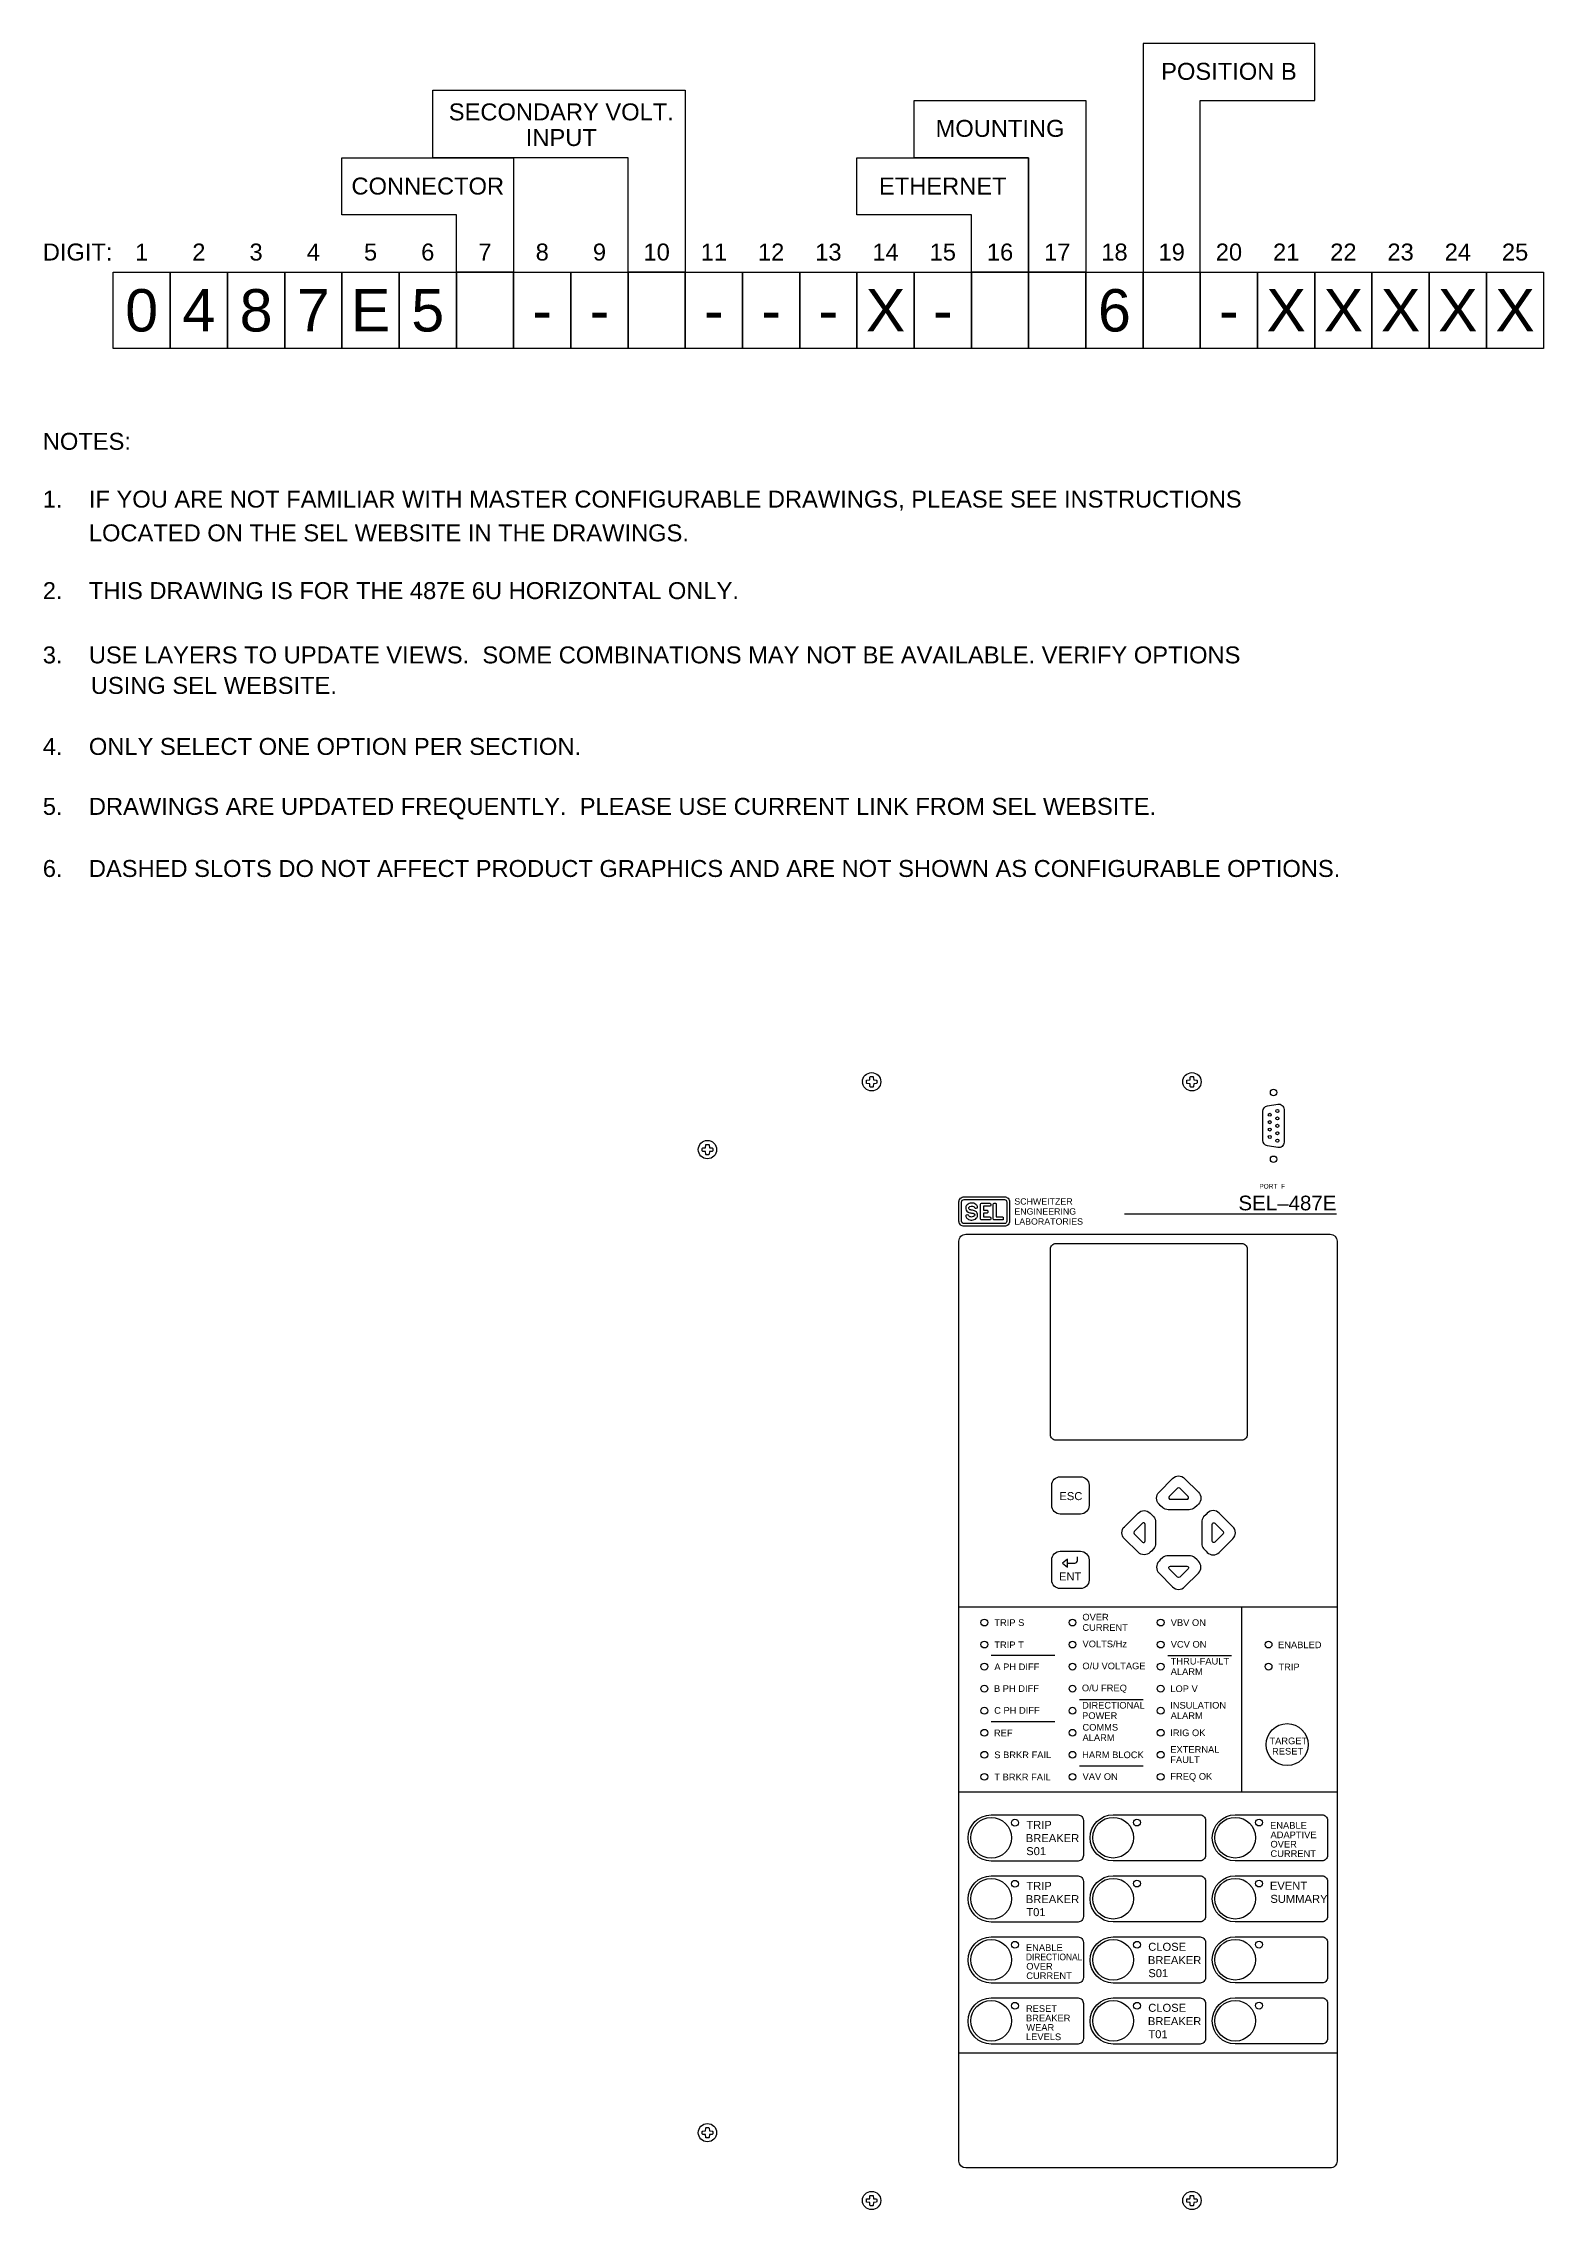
# Model space of a CAD drawing. Header units: inches. Extents: x 0.5 to 47.5, y 0.5 to 35.3.
# Drawn here: x 0.51 to 22.63, y 3.4 to 35.35 of the extents above; entities that cross this region are included whole.
import ezdxf
from ezdxf.enums import TextEntityAlignment as Align

# ---------------------------------------------------------------- set-up
doc = ezdxf.new("R2010")
doc.units = ezdxf.units.IN
doc.header["$MEASUREMENT"] = 0
doc.layers.add('5.0_____[DWG]', color=7, linetype='Continuous')
doc.styles.add('Arial', font='arial.ttf')

msp = doc.modelspace()

# ---------------------------------------------------------------- linework, layer by layer
at = {"layer": '5.0_____[DWG]'}
for points in [[(17.567, 34.503), (19.254, 34.503), (19.254, 35.347), (16.723, 35.347), (16.723, 31.972), (17.567, 31.972), (17.567, 34.503)], [(9.13, 33.66), (6.25, 33.66), (6.25, 34.656), (9.973, 34.656), (9.973, 31.972), (9.129, 31.972), (9.13, 33.66)], [(15.036, 33.66), (13.348, 33.66), (13.348, 34.503), (15.879, 34.503), (15.879, 31.972), (15.036, 31.972), (15.036, 33.66)], [(6.598, 32.816), (4.911, 32.816), (4.911, 33.66), (7.442, 33.66), (7.442, 31.972), (6.598, 31.972), (6.598, 32.816)], [(14.192, 32.816), (12.504, 32.816), (12.504, 33.66), (15.036, 33.66), (15.036, 31.972), (14.192, 31.972), (14.192, 32.816)], [(15.611, 12.99), (15.536, 12.932), (15.611, 12.873)]]:
    msp.add_lwpolyline(points, close=True, dxfattribs=at)
for points in [[(2.379, 30.847), (1.536, 30.847), (1.536, 31.972), (2.379, 31.972), (2.379, 30.847)], [(3.223, 30.847), (2.379, 30.847), (2.379, 31.972), (3.223, 31.972), (3.223, 30.847)], [(4.067, 30.847), (3.223, 30.847), (3.223, 31.972), (4.067, 31.972), (4.067, 30.847)], [(4.911, 30.847), (4.067, 30.847), (4.067, 31.972), (4.911, 31.972), (4.911, 30.847)], [(5.754, 30.847), (4.911, 30.847), (4.911, 31.972), (5.754, 31.972), (5.754, 30.847)], [(6.598, 30.847), (5.754, 30.847), (5.754, 31.972), (6.598, 31.972), (6.598, 30.847)], [(7.442, 30.847), (6.598, 30.847), (6.598, 31.972), (7.442, 31.972), (7.442, 30.847)], [(8.286, 30.847), (7.442, 30.847), (7.442, 31.972), (8.286, 31.972), (8.286, 30.847)], [(9.129, 30.847), (8.286, 30.847), (8.286, 31.972), (9.129, 31.972), (9.129, 30.847)], [(9.973, 30.847), (9.129, 30.847), (9.129, 31.972), (9.973, 31.972), (9.973, 30.847)], [(10.817, 30.847), (9.973, 30.847), (9.973, 31.972), (10.817, 31.972), (10.817, 30.847)], [(11.661, 30.847), (10.817, 30.847), (10.817, 31.972), (11.661, 31.972), (11.661, 30.847)], [(12.504, 30.847), (11.661, 30.847), (11.661, 31.972), (12.504, 31.972), (12.504, 30.847)], [(13.348, 30.847), (12.504, 30.847), (12.504, 31.972), (13.348, 31.972), (13.348, 30.847)], [(14.192, 30.847), (13.348, 30.847), (13.348, 31.972), (14.192, 31.972), (14.192, 30.847)], [(15.036, 30.847), (14.192, 30.847), (14.192, 31.972), (15.036, 31.972), (15.036, 30.847)], [(15.879, 30.847), (15.036, 30.847), (15.036, 31.972), (15.879, 31.972), (15.879, 30.847)], [(16.723, 30.847), (15.879, 30.847), (15.879, 31.972), (16.723, 31.972), (16.723, 30.847)], [(17.567, 30.847), (16.723, 30.847), (16.723, 31.972), (17.567, 31.972), (17.567, 30.847)], [(18.411, 30.847), (17.567, 30.847), (17.567, 31.972), (18.411, 31.972), (18.411, 30.847)], [(19.254, 30.847), (18.411, 30.847), (18.411, 31.972), (19.254, 31.972), (19.254, 30.847)], [(20.098, 30.847), (19.254, 30.847), (19.254, 31.972), (20.098, 31.972), (20.098, 30.847)], [(20.942, 30.847), (20.098, 30.847), (20.098, 31.972), (20.942, 31.972), (20.942, 30.847)], [(21.786, 30.847), (20.942, 30.847), (20.942, 31.972), (21.786, 31.972), (21.786, 30.847)], [(22.629, 30.847), (21.786, 30.847), (21.786, 31.972), (22.629, 31.972), (22.629, 30.847)], [(15.422, 11.568), (14.484, 11.568)], [(17.089, 11.568), (18.027, 11.568)], [(15.788, 10.918), (16.726, 10.918)], [(15.422, 10.593), (14.484, 10.593)], [(15.788, 9.943), (16.726, 9.943)]]:
    msp.add_lwpolyline(points, dxfattribs=at)
for points in [[(12.797, 20.014, -0.391794), (12.788, 20.005), (12.749, 20.003, 0.399739), (12.748, 20.002), (12.745, 19.962, -0.391859), (12.737, 19.954), (12.703, 19.954, -0.391764), (12.695, 19.962), (12.693, 20.002, 0.399816), (12.692, 20.003), (12.652, 20.005, -0.391825), (12.644, 20.014), (12.644, 20.031), (12.644, 20.048, -0.391806), (12.652, 20.056), (12.692, 20.058, 0.399638), (12.693, 20.059), (12.695, 20.099, -0.391814), (12.703, 20.107), (12.737, 20.107, -0.39186), (12.745, 20.099), (12.748, 20.059, 0.399739), (12.749, 20.058), (12.788, 20.056, -0.391769), (12.797, 20.048), (12.797, 20.031), (12.797, 20.014)], [(17.519, 20.014, -0.391794), (17.511, 20.005), (17.471, 20.003, 0.399739), (17.47, 20.002), (17.468, 19.962, -0.391859), (17.46, 19.954), (17.426, 19.954, -0.391764), (17.417, 19.962), (17.415, 20.002, 0.399816), (17.414, 20.003), (17.374, 20.005, -0.391825), (17.366, 20.014), (17.366, 20.031), (17.366, 20.048, -0.391806), (17.374, 20.056), (17.414, 20.058, 0.399638), (17.415, 20.059), (17.417, 20.099, -0.391814), (17.426, 20.107), (17.46, 20.107, -0.39186), (17.468, 20.099), (17.47, 20.059, 0.399739), (17.471, 20.058), (17.511, 20.056, -0.391769), (17.519, 20.048), (17.519, 20.031), (17.519, 20.014)], [(10.377, 19.014, -0.391794), (10.368, 19.005), (10.329, 19.003, 0.399739), (10.328, 19.002), (10.325, 18.962, -0.391859), (10.317, 18.954), (10.283, 18.954, -0.391764), (10.275, 18.962), (10.273, 19.002, 0.399816), (10.272, 19.003), (10.232, 19.005, -0.391825), (10.224, 19.014), (10.224, 19.031), (10.224, 19.048, -0.391806), (10.232, 19.056), (10.272, 19.058, 0.399638), (10.273, 19.059), (10.275, 19.099, -0.391814), (10.283, 19.107), (10.317, 19.107, -0.39186), (10.325, 19.099), (10.328, 19.059, 0.399739), (10.329, 19.058), (10.368, 19.056, -0.391769), (10.377, 19.048), (10.377, 19.031), (10.377, 19.014)], [(15.611, 12.932), (15.719, 12.932, 0.414214), (15.754, 12.967), (15.754, 13.024)], [(10.377, 4.514, -0.391794), (10.368, 4.505), (10.329, 4.503, 0.399739), (10.328, 4.502), (10.325, 4.462, -0.391859), (10.317, 4.454), (10.283, 4.454, -0.391764), (10.275, 4.462), (10.273, 4.502, 0.399816), (10.272, 4.503), (10.232, 4.505, -0.391825), (10.224, 4.514), (10.224, 4.531), (10.224, 4.548, -0.391806), (10.232, 4.556), (10.272, 4.558, 0.399638), (10.273, 4.559), (10.275, 4.599, -0.391814), (10.283, 4.607), (10.317, 4.607, -0.39186), (10.325, 4.599), (10.328, 4.559, 0.399739), (10.329, 4.558), (10.368, 4.556, -0.391769), (10.377, 4.548), (10.377, 4.531), (10.377, 4.514)], [(12.797, 3.514, -0.391794), (12.788, 3.505), (12.749, 3.503, 0.399739), (12.748, 3.502), (12.745, 3.462, -0.391859), (12.737, 3.454), (12.703, 3.454, -0.391764), (12.695, 3.462), (12.693, 3.502, 0.399816), (12.692, 3.503), (12.652, 3.505, -0.391825), (12.644, 3.514), (12.644, 3.531), (12.644, 3.548, -0.391806), (12.652, 3.556), (12.692, 3.558, 0.399638), (12.693, 3.559), (12.695, 3.599, -0.391814), (12.703, 3.607), (12.737, 3.607, -0.39186), (12.745, 3.599), (12.748, 3.559, 0.399739), (12.749, 3.558), (12.788, 3.556, -0.391769), (12.797, 3.548), (12.797, 3.531), (12.797, 3.514)], [(17.519, 3.514, -0.391794), (17.511, 3.505), (17.471, 3.503, 0.399739), (17.47, 3.502), (17.468, 3.462, -0.391859), (17.46, 3.454), (17.426, 3.454, -0.391764), (17.417, 3.462), (17.415, 3.502, 0.399816), (17.414, 3.503), (17.374, 3.505, -0.391825), (17.366, 3.514), (17.366, 3.531), (17.366, 3.548, -0.391806), (17.374, 3.556), (17.414, 3.558, 0.399638), (17.415, 3.559), (17.417, 3.599, -0.391814), (17.426, 3.607), (17.46, 3.607, -0.39186), (17.468, 3.599), (17.47, 3.559, 0.399739), (17.471, 3.558), (17.511, 3.556, -0.391769), (17.519, 3.548), (17.519, 3.531), (17.519, 3.514)]]:
    msp.add_lwpolyline(points, format="xyb", dxfattribs=at)
for points in [[(18.802, 19.623), (18.802, 19.139, -0.46318), (18.71, 19.061), (18.556, 19.088, -0.363045), (18.491, 19.166), (18.491, 19.596, -0.360245), (18.556, 19.674), (18.71, 19.701, -0.463312)], [(14.754, 17.976, -0.414214), (14.679, 17.901), (14.083, 17.901, -0.414214), (14.008, 17.976), (14.008, 18.259, -0.414214), (14.083, 18.334), (14.679, 18.334, -0.414214), (14.754, 18.259)], [(14.714, 17.976, -0.414214), (14.679, 17.94), (14.083, 17.94, -0.414214), (14.048, 17.976), (14.048, 18.259, -0.414214), (14.083, 18.295), (14.679, 18.295, -0.414214), (14.714, 18.259)], [(14.192, 18.242, 0.192116), (14.128, 18.217, 0.12608), (14.108, 18.179, 0.336344), (14.144, 18.109, 0.087668), (14.195, 18.095, -0.022201), (14.211, 18.093, -0.039737), (14.221, 18.089, -0.23043), (14.24, 18.071, -0.182747), (14.238, 18.056, -0.221111), (14.204, 18.037, -0.058363), (14.183, 18.037, -0.13415), (14.16, 18.048, 0.006668), (14.148, 18.063, 0.085557), (14.145, 18.065, 0.231613), (14.115, 18.063, 0.170757), (14.11, 18.055, 0.118457), (14.111, 18.043, 0.153081), (14.137, 18.01, 0.186266), (14.2, 17.992, 0.192116), (14.264, 18.017, 0.12608), (14.284, 18.055, 0.336344), (14.248, 18.124, 0.087668), (14.197, 18.139, -0.022201), (14.182, 18.141, -0.039737), (14.171, 18.144, -0.23043), (14.152, 18.163, -0.182747), (14.154, 18.177, -0.221111), (14.188, 18.196, -0.058363), (14.209, 18.197, -0.13415), (14.232, 18.186, 0.006668), (14.244, 18.171, 0.085557), (14.247, 18.169, 0.231613), (14.277, 18.171, 0.170757), (14.282, 18.178, 0.118457), (14.281, 18.191, 0.153081), (14.255, 18.223, 0.186266)], [(14.371, 18.094), (14.371, 18.037), (14.464, 18.037, -0.424366), (14.476, 18.026), (14.476, 18.005, -0.404134), (14.464, 17.994), (14.34, 17.994, -0.432614), (14.328, 18.006), (14.328, 18.226, -0.396049), (14.34, 18.239), (14.464, 18.239, -0.424366), (14.476, 18.227), (14.476, 18.207, -0.404134), (14.464, 18.195), (14.371, 18.195), (14.371, 18.138), (14.425, 18.138, -0.353971), (14.434, 18.128), (14.434, 18.128), (14.434, 18.104, -0.353971), (14.425, 18.094)], [(14.526, 18.239), (14.548, 18.239, -0.432614), (14.559, 18.226), (14.559, 18.037), (14.651, 18.037, -0.424366), (14.662, 18.026), (14.662, 18.005, -0.404134), (14.651, 17.994), (14.526, 17.994, -0.432614), (14.515, 18.006), (14.515, 18.226, -0.396049)], [(15.502, 14.206), (15.802, 14.206, -0.414214), (15.927, 14.081), (15.927, 13.781, -0.414214), (15.802, 13.656), (15.502, 13.656, -0.414214), (15.377, 13.781), (15.377, 14.081, -0.414214)], [(17.092, 13.72, -0.176539), (17.014, 13.747), (16.977, 13.783), (16.958, 13.802, -0.414214), (16.958, 13.979), (17.159, 14.18, -0.414214), (17.336, 14.18), (17.538, 13.979, -0.414214), (17.538, 13.802), (17.519, 13.783), (17.482, 13.747, -0.176539), (17.403, 13.72)], [(17.231, 14.035), (17.109, 13.914, 0.66386), (17.126, 13.873), (17.369, 13.873, 0.66386), (17.386, 13.914), (17.264, 14.035, 0.408376)], [(16.907, 13.225, -0.176539), (16.88, 13.146), (16.845, 13.11), (16.826, 13.091, -0.414214), (16.649, 13.091), (16.447, 13.292, -0.414214), (16.447, 13.469), (16.649, 13.67, -0.414214), (16.826, 13.67), (16.845, 13.651), (16.88, 13.615, -0.176539), (16.907, 13.536)], [(16.592, 13.364), (16.713, 13.242, 0.66386), (16.754, 13.259), (16.754, 13.502, 0.66386), (16.713, 13.519), (16.592, 13.397, 0.408376)], [(17.588, 13.225, 0.176539), (17.615, 13.146), (17.651, 13.109), (17.67, 13.09, 0.414214), (17.846, 13.09), (18.048, 13.292, 0.414214), (18.048, 13.469), (17.846, 13.67, 0.414214), (17.67, 13.67), (17.651, 13.651), (17.615, 13.614, 0.176539), (17.588, 13.536)], [(17.903, 13.364), (17.782, 13.242, -0.66386), (17.741, 13.259), (17.741, 13.502, -0.66386), (17.782, 13.519), (17.903, 13.397, -0.408376)], [(15.502, 13.106), (15.802, 13.106, -0.414214), (15.927, 12.981), (15.927, 12.681, -0.414214), (15.802, 12.556), (15.502, 12.556, -0.414214), (15.377, 12.681), (15.377, 12.981, -0.414214)], [(17.092, 13.041, 0.176539), (17.014, 13.014), (16.977, 12.978), (16.958, 12.959, 0.414214), (16.958, 12.782), (17.159, 12.581, 0.414214), (17.336, 12.581), (17.538, 12.782, 0.414214), (17.538, 12.959), (17.519, 12.978), (17.482, 13.014, 0.176539), (17.403, 13.041)], [(17.231, 12.725), (17.109, 12.847, -0.66386), (17.126, 12.887), (17.369, 12.887, -0.66386), (17.386, 12.847), (17.264, 12.725, -0.408376)]]:
    msp.add_lwpolyline(points, format="xyb", close=True, dxfattribs=at)
at = {"layer": '5.0_____[DWG]', "linetype": 'Continuous', "flags": 128}
for points in [[(19.574, 18.077), (16.45, 18.077)], [(19.584, 12.281), (14.008, 12.281)], [(18.173, 12.281), (18.173, 9.555)], [(19.584, 9.555), (14.008, 9.555)], [(19.584, 5.706), (14.008, 5.706)]]:
    msp.add_lwpolyline(points, dxfattribs=at)
msp.add_lwpolyline([(14.108, 17.782), (19.484, 17.782, -0.414198), (19.584, 17.682), (19.584, 4.111, -0.41429), (19.484, 4.011), (14.108, 4.011, -0.414132), (14.008, 4.111), (14.008, 17.682, -0.414234)], format="xyb", close=True, dxfattribs=at)
at = {"layer": '5.0_____[DWG]', "flags": 128}
for points in [[(18.258, 17.566), (18.258, 14.826, -0.414214), (18.178, 14.746), (15.438, 14.746, -0.414214), (15.358, 14.826), (15.358, 17.566, -0.414214), (15.438, 17.646), (18.178, 17.646, -0.414214)], [(14.483, 9.218), (15.764, 9.218, -0.414214), (15.843, 9.138), (15.843, 8.618, -0.414214), (15.764, 8.538), (14.483, 8.538, -1)], [(16.283, 9.22), (17.563, 9.22, -0.414214), (17.643, 9.14), (17.643, 8.62, -0.414214), (17.563, 8.54), (16.283, 8.54, -1)], [(18.083, 9.22), (19.363, 9.22, -0.414214), (19.443, 9.14), (19.443, 8.62, -0.414214), (19.363, 8.54), (18.083, 8.54, -1)], [(14.483, 8.318), (15.764, 8.318, -0.414214), (15.843, 8.238), (15.843, 7.718, -0.414214), (15.764, 7.638), (14.483, 7.638, -1)], [(16.283, 8.32), (17.563, 8.32, -0.414214), (17.643, 8.24), (17.643, 7.72, -0.414214), (17.563, 7.64), (16.283, 7.64, -1)], [(18.083, 8.32), (19.363, 8.32, -0.414214), (19.443, 8.24), (19.443, 7.72, -0.414214), (19.363, 7.64), (18.083, 7.64, -1)], [(14.483, 7.418), (15.764, 7.418, -0.414214), (15.843, 7.338), (15.843, 6.818, -0.414214), (15.764, 6.738), (14.483, 6.738, -1)], [(16.283, 7.418), (17.564, 7.418, -0.414214), (17.643, 7.338), (17.643, 6.818, -0.414214), (17.564, 6.738), (16.283, 6.738, -1)], [(18.083, 7.42), (19.363, 7.42, -0.414214), (19.443, 7.34), (19.443, 6.82, -0.414214), (19.363, 6.74), (18.083, 6.74, -1)], [(14.483, 6.518), (15.764, 6.518, -0.414214), (15.843, 6.438), (15.843, 5.918, -0.414214), (15.764, 5.838), (14.483, 5.838, -1)], [(16.283, 6.518), (17.564, 6.518, -0.414214), (17.643, 6.438), (17.643, 5.918, -0.414214), (17.564, 5.838), (16.283, 5.838, -1)], [(18.083, 6.52), (19.363, 6.52, -0.414214), (19.443, 6.44), (19.443, 5.92, -0.414214), (19.363, 5.84), (18.083, 5.84, -1)]]:
    msp.add_lwpolyline(points, format="xyb", close=True, dxfattribs=at)
at = {"layer": '5.0_____[DWG]'}
for centre, radius in [((12.72, 20.031), 0.135), ((17.443, 20.031), 0.135), ((18.647, 19.873), 0.047), ((18.591, 19.544), 0.0225), ((18.703, 19.599), 0.0225), ((18.703, 19.49), 0.0225), ((18.591, 19.435), 0.0225), ((18.591, 19.326), 0.0225), ((18.591, 19.217), 0.0225), ((18.703, 19.381), 0.0225), ((18.703, 19.272), 0.0225), ((18.703, 19.163), 0.0225), ((10.3, 19.031), 0.135), ((18.647, 18.889), 0.047), ((14.383, 12.055), 0.05), ((15.683, 12.055), 0.05), ((16.983, 12.055), 0.05), ((14.383, 11.73), 0.05), ((15.683, 11.73), 0.05), ((16.983, 11.73), 0.05), ((18.573, 11.73), 0.05), ((14.383, 11.405), 0.05), ((15.683, 11.405), 0.05), ((16.983, 11.405), 0.05), ((18.573, 11.405), 0.05), ((14.383, 11.08), 0.05), ((15.683, 11.08), 0.05), ((16.983, 11.08), 0.05), ((14.383, 10.755), 0.05), ((15.683, 10.755), 0.05), ((16.983, 10.755), 0.05), ((18.847, 10.255), 0.31), ((14.383, 10.43), 0.05), ((15.683, 10.43), 0.05), ((16.983, 10.43), 0.05), ((14.383, 10.105), 0.05), ((15.683, 10.105), 0.05), ((16.983, 10.105), 0.05), ((14.383, 9.78), 0.05), ((15.683, 9.78), 0.05), ((16.983, 9.78), 0.05), ((14.834, 9.103), 0.05), ((16.633, 9.105), 0.05), ((18.433, 9.105), 0.05), ((14.834, 8.203), 0.05), ((16.633, 8.205), 0.05), ((18.433, 8.205), 0.05), ((14.834, 7.303), 0.05), ((16.634, 7.303), 0.05), ((18.433, 7.305), 0.05), ((14.834, 6.403), 0.05), ((16.634, 6.403), 0.05), ((18.433, 6.405), 0.05), ((10.3, 4.531), 0.135), ((12.72, 3.531), 0.135), ((17.443, 3.531), 0.135)]:
    msp.add_circle(centre, radius, dxfattribs=at)
for centre in [(14.483, 8.88), (16.282, 8.882), (18.082, 8.882), (14.483, 7.98), (16.282, 7.982), (18.082, 7.982), (14.483, 7.08), (16.283, 7.08), (18.082, 7.082), (14.483, 6.18), (16.283, 6.18), (18.082, 6.182)]:
    msp.add_ellipse(centre, major_axis=(-0.3, 0), ratio=0.999907, dxfattribs=at)

# ---------------------------------------------------------------- texts
at = {"layer": '5.0_____[DWG]', "style": 'Arial'}
for s, height, p in [('POSITION B', 0.25, (17.989, 34.809)), ('SECONDARY VOLT.', 0.25, (8.145, 34.211)), ('MOUNTING', 0.25, (14.614, 33.968)), ('INPUT', 0.25, (8.145, 33.833)), ('CONNECTOR', 0.25, (6.176, 33.117)), ('ETHERNET', 0.25, (13.77, 33.117)), ('1', 0.25, (1.958, 32.144)), ('2', 0.25, (2.801, 32.144)), ('3', 0.25, (3.645, 32.144)), ('4', 0.25, (4.489, 32.144)), ('5', 0.25, (5.333, 32.144)), ('6', 0.25, (6.176, 32.144)), ('7', 0.25, (7.02, 32.144)), ('8', 0.25, (7.864, 32.144)), ('9', 0.25, (8.708, 32.144)), ('10', 0.25, (9.551, 32.144)), ('11', 0.25, (10.395, 32.144)), ('12', 0.25, (11.239, 32.144)), ('13', 0.25, (12.083, 32.144)), ('14', 0.25, (12.926, 32.144)), ('15', 0.25, (13.77, 32.144)), ('16', 0.25, (14.614, 32.144)), ('17', 0.25, (15.458, 32.144)), ('18', 0.25, (16.301, 32.144)), ('19', 0.25, (17.145, 32.144)), ('20', 0.25, (17.989, 32.144)), ('21', 0.25, (18.833, 32.144)), ('22', 0.25, (19.676, 32.144)), ('23', 0.25, (20.52, 32.144)), ('24', 0.25, (21.364, 32.144)), ('25', 0.25, (22.208, 32.144)), ('0', 0.625, (1.958, 31.097)), ('4', 0.625, (2.801, 31.097)), ('8', 0.625, (3.645, 31.097)), ('7', 0.625, (4.489, 31.097)), ('E', 0.625, (5.333, 31.097)), ('5', 0.625, (6.176, 31.097)), ('X', 0.625, (12.926, 31.097)), ('6', 0.625, (16.301, 31.097)), ('X', 0.625, (18.833, 31.097)), ('X', 0.625, (19.677, 31.097)), ('X', 0.625, (20.52, 31.097)), ('X', 0.625, (21.364, 31.097)), ('X', 0.625, (22.208, 31.097)), ('-', 0.625, (7.864, 31.097)), ('-', 0.625, (8.708, 31.097)), ('-', 0.625, (10.395, 31.097)), ('-', 0.625, (11.239, 31.097)), ('-', 0.625, (12.083, 31.097)), ('-', 0.625, (13.77, 31.097)), ('-', 0.625, (17.989, 31.097))]:
    msp.add_text(s, height=height, dxfattribs=at).set_placement(p, align=Align.CENTER)
for s, height, p in [('DIGIT:', 0.25, (0.5, 32.144)), ('NOTES:', 0.25, (0.5, 29.352)), ('1.    IF YOU ARE NOT FAMILIAR WITH MASTER CONFIGURABLE DRAWINGS, PLEASE SEE INSTRUCTIONS', 0.25, (0.5, 28.5)), ('       LOCATED ON THE SEL WEBSITE IN THE DRAWINGS.', 0.25, (0.5, 28.002)), ('2.    THIS DRAWING IS FOR THE 487E 6U HORIZONTAL ONLY.', 0.25, (0.5, 27.15)), ('3.    USE LAYERS TO UPDATE VIEWS.  SOME COMBINATIONS MAY NOT BE AVAILABLE. VERIFY OPTIONS', 0.25, (0.5, 26.202)), ('       USING SEL WEBSITE.', 0.25, (0.529, 25.752)), ('4.    ONLY SELECT ONE OPTION PER SECTION.', 0.25, (0.5, 24.852)), ('5.    DRAWINGS ARE UPDATED FREQUENTLY.  PLEASE USE CURRENT LINK FROM SEL WEBSITE.', 0.25, (0.5, 23.968)), ('6.    DASHED SLOTS DO NOT AFFECT PRODUCT GRAPHICS AND ARE NOT SHOWN AS CONFIGURABLE OPTIONS.', 0.25, (0.5, 23.052)), ('SCHWEITZER', 0.0931, (14.825, 18.22)), ('PORT  F', 0.0688, (18.437, 18.456)), ('ENGINEERING', 0.09313, (14.825, 18.072)), ('LABORATORIES', 0.09313, (14.825, 17.924)), ('ESC', 0.118, (15.489, 13.861)), ('ENT', 0.118, (15.483, 12.676)), ('OVER', 0.0983, (15.828, 12.086)), ('TRIP S', 0.0983, (14.53, 12.005)), ('CURRENT', 0.0983, (15.828, 11.933)), ('VBV ON', 0.0983, (17.131, 12.005)), ('TRIP T', 0.0983, (14.53, 11.678)), ('VOLTS/Hz', 0.0983, (15.83, 11.691)), ('VCV ON', 0.0983, (17.131, 11.685)), ('THRU-FAULT', 0.0983, (17.13, 11.436)), ('ENABLED', 0.0983, (18.713, 11.677)), ('A PH DIFF', 0.0983, (14.53, 11.353)), ('O/U VOLTAGE', 0.09833, (15.828, 11.366)), ('ALARM', 0.0983, (17.13, 11.283)), ('TRIP', 0.0983, (18.719, 11.352)), ('B PH DIFF', 0.0983, (14.524, 11.033)), ('O/U FREQ', 0.0983, (15.821, 11.041)), ('DIRECTIONAL', 0.09833, (15.824, 10.786)), ('LOP V', 0.0983, (17.125, 11.03)), ('INSULATION', 0.0983, (17.123, 10.786)), ('C PH DIFF', 0.0983, (14.528, 10.71)), ('POWER', 0.0983, (15.824, 10.633)), ('COMMS', 0.0983, (15.829, 10.461)), ('ALARM', 0.0983, (17.13, 10.633)), ('REF', 0.0983, (14.524, 10.378)), ('ALARM', 0.0983, (15.83, 10.308)), ('EXTERNAL', 0.0983, (17.124, 10.134)), ('IRIG OK', 0.0983, (17.124, 10.38)), ('TARGET', 0.0983, (18.586, 10.261)), ('S BRKR FAIL', 0.09833, (14.529, 10.055)), ('HARM BLOCK', 0.0983, (15.825, 10.055)), ('FAULT', 0.0983, (17.124, 9.983)), ('RESET', 0.0983, (18.625, 10.108)), ('T BRKR FAIL', 0.09833, (14.53, 9.728)), ('VAV ON', 0.0983, (15.831, 9.734)), ('FREQ OK', 0.0983, (17.125, 9.737)), ('TRIP', 0.118, (15.001, 9.012)), ('ADAPTIVE', 0.0983, (18.602, 8.875)), ('ENABLE', 0.0983, (18.596, 9.014)), ('BREAKER', 0.118, (14.994, 8.817)), ('S01', 0.118, (15, 8.625)), ('OVER', 0.0983, (18.601, 8.737)), ('CURRENT', 0.0983, (18.601, 8.598)), ('TRIP', 0.118, (15.001, 8.112)), ('BREAKER', 0.118, (14.994, 7.917)), ('EVENT', 0.118, (18.593, 8.114)), ('SUMMARY', 0.118, (18.6, 7.921)), ('T01', 0.118, (15.001, 7.725)), ('OVER', 0.0983, (15.001, 6.936)), ('ENABLE', 0.0983, (14.996, 7.212)), ('CLOSE', 0.118, (16.799, 7.214)), ('BREAKER', 0.118, (16.794, 7.017)), ('CURRENT', 0.0983, (15.001, 6.797)), ('S01', 0.118, (16.8, 6.825)), ('RESET', 0.0983, (14.996, 6.313)), ('CLOSE', 0.118, (16.799, 6.314)), ('WEAR', 0.0983, (15.001, 6.034)), ('BREAKER', 0.0983, (14.996, 6.173)), ('BREAKER', 0.118, (16.794, 6.117)), ('LEVELS', 0.0983, (14.996, 5.896)), ('T01', 0.118, (16.801, 5.925))]:
    msp.add_text(s, height=height, dxfattribs=at).set_placement(p)
msp.add_text('SEL–487E', height=0.2163, dxfattribs=at).set_placement((19.574, 18.135), align=Align.RIGHT)
at = {"layer": '5.0_____[DWG]', "style": 'Arial', "width": 0.9}
msp.add_text('DIRECTIONAL', height=0.09833, dxfattribs=at).set_placement((14.996, 7.074))

doc.saveas('drawing.dxf')
